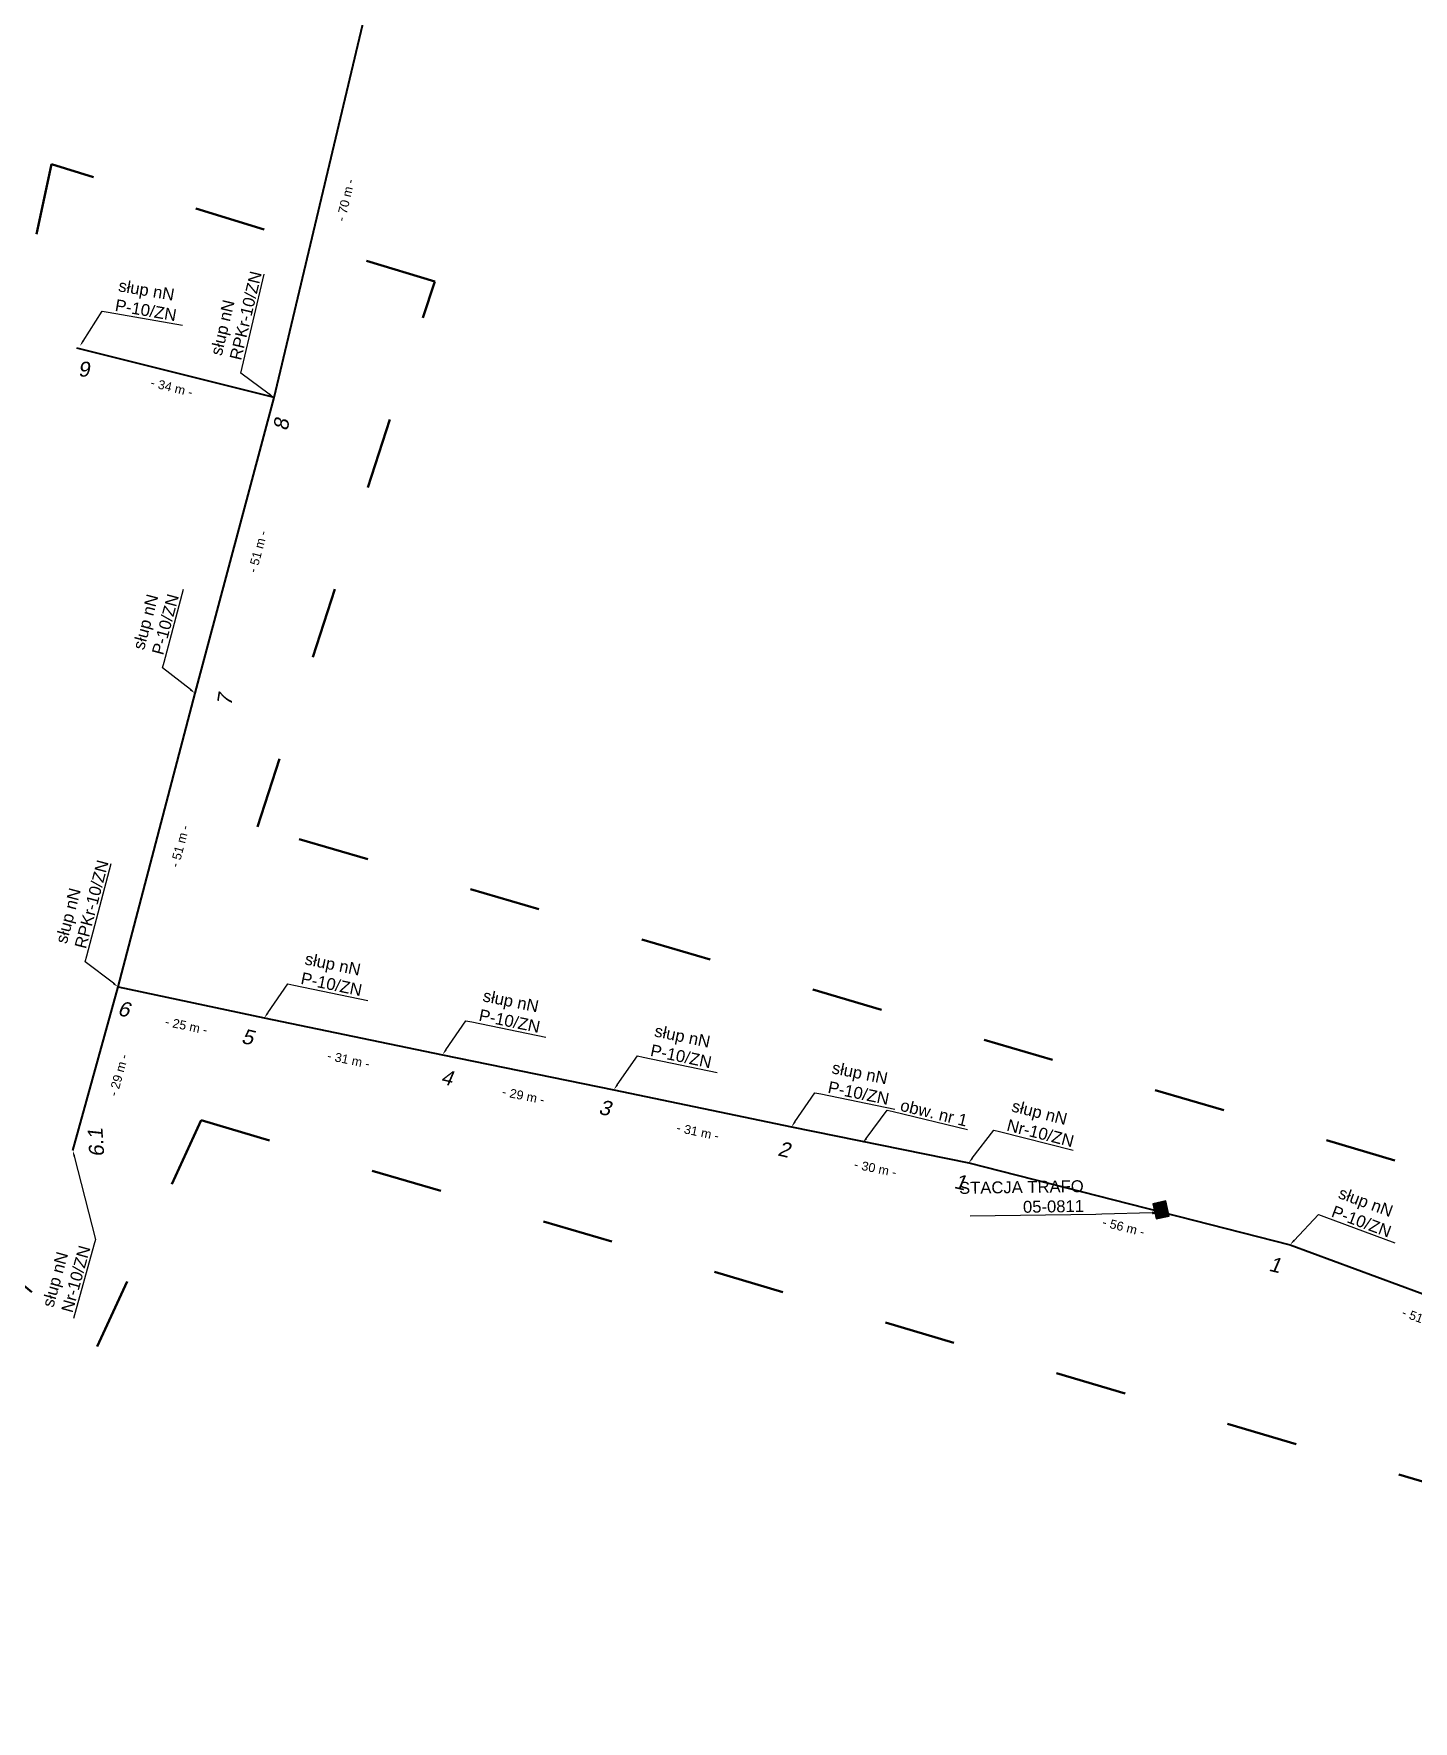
# Model space of a CAD drawing. Header units: metres. Extents: x 7540933 to 7542866, y 5787373 to 5789259.
# Drawn here: x 7542101.9 to 7542333.9, y 5788480.5 to 5788764.3 of the extents above; entities that cross this region are included whole.
import ezdxf
from ezdxf import colors
from ezdxf.entities.mleader import LeaderData, LeaderLine
from ezdxf.math import Vec2, Vec3

# ---------------------------------------------------------------- set-up
doc = ezdxf.new("R2010")
doc.units = ezdxf.units.M
doc.header["$MEASUREMENT"] = 0
doc.linetypes.add('ACAD_ISO03W100', pattern=[30, 12, -18])
for name, color, linetype, lineweight in [('!TELE', 30, 'Continuous', 40), ('!trafo', 6, 'ACAD_ISO03W100', 50), ('_numery slupow etap 4 cz. 2', 7, 'Continuous', 40)]:
    doc.layers.add(name, color=color, linetype=linetype, lineweight=lineweight)
for name, color, linetype in [('!wymiary', 7, 'Continuous'), ('_MM opisy', 7, 'Continuous'), ('_mm trafo', 3, 'Continuous')]:
    doc.layers.add(name, color=color, linetype=linetype)
doc.styles.get("Standard").update_dxf_attribs({"font": 'arial.ttf'})
doc.dimstyles.new('opis linie', dxfattribs={"dimtxt": 1.5, "dimasz": 0.18, "dimexe": 0.18, "dimexo": 0.0625, "dimgap": 2.5, "dimtad": 4, "dimdec": 0, "dimzin": 0, "dimdsep": 46, "dimtxsty": 'Standard', "dimcen": 0.09, "dimse1": 1, "dimse2": 1, "dimsd1": 1, "dimsd2": 1, "dimclrt": 256, "dimadec": 0, "dimazin": 0, "dimtfac": 1, "dimtdec": 0, "dimtofl": 0, "dimtmove": 0, "dimatfit": 3, "dimfxl": 1, "dimtfill": 1, "dimtolj": 1, "dimtzin": 0, "dimarcsym": 0})

# ---------------------------------------------------------------- blocks, each defined once
blk = doc.blocks.new('*D211')
at = {"layer": '!wymiary', "insert": (7542127.53, 5788597.48), "char_height": 1.5, "attachment_point": 5, "rotation": 348.0695, "bg_fill": 3, "box_fill_scale": 1.25, "bg_fill_color": 257, "bg_fill_transparency": 0}
blk.add_mtext('\\A1;- 25 m -', dxfattribs=at)
blk = doc.blocks.new('*D212')
at = {"layer": '!wymiary', "insert": (7542154.82, 5788591.77), "char_height": 1.5, "attachment_point": 5, "rotation": 348.2865, "bg_fill": 3, "box_fill_scale": 1.25, "bg_fill_color": 257, "bg_fill_transparency": 0}
blk.add_mtext('\\A1;- 31 m -', dxfattribs=at)
blk = doc.blocks.new('*D213')
at = {"layer": '!wymiary', "insert": (7542184.22, 5788585.72), "char_height": 1.5, "attachment_point": 5, "rotation": 348.4452, "bg_fill": 3, "box_fill_scale": 1.25, "bg_fill_color": 257, "bg_fill_transparency": 0}
blk.add_mtext('\\A1;- 29 m -', dxfattribs=at)
blk = doc.blocks.new('*D214')
at = {"layer": '!wymiary', "insert": (7542213.55, 5788579.66), "char_height": 1.5, "attachment_point": 5, "rotation": 348.2324, "bg_fill": 3, "box_fill_scale": 1.25, "bg_fill_color": 257, "bg_fill_transparency": 0}
blk.add_mtext('\\A1;- 31 m -', dxfattribs=at)
blk = doc.blocks.new('*D215')
at = {"layer": '!wymiary', "insert": (7542243.4, 5788573.51), "char_height": 1.5, "attachment_point": 5, "rotation": 348.4784, "bg_fill": 3, "box_fill_scale": 1.25, "bg_fill_color": 257, "bg_fill_transparency": 0}
blk.add_mtext('\\A1;- 30 m -', dxfattribs=at)
blk = doc.blocks.new('*D216')
at = {"layer": '!wymiary', "insert": (7542285.13, 5788563.65), "char_height": 1.5, "attachment_point": 5, "rotation": 345.7319, "bg_fill": 3, "box_fill_scale": 1.25, "bg_fill_color": 257, "bg_fill_transparency": 0}
blk.add_mtext('\\A1;- 56 m -', dxfattribs=at)
blk = doc.blocks.new('*D217')
at = {"layer": '!wymiary', "insert": (7542335.45, 5788548.14), "char_height": 1.5, "attachment_point": 5, "rotation": 339.7056, "bg_fill": 3, "box_fill_scale": 1.25, "bg_fill_color": 257, "bg_fill_transparency": 0}
blk.add_mtext('\\A1;- 51 m -', dxfattribs=at)
blk = doc.blocks.new('*D230')
at = {"layer": '!wymiary', "insert": (7542125.08, 5788704.82), "char_height": 1.5, "attachment_point": 5, "rotation": 345.9137, "bg_fill": 3, "box_fill_scale": 1.25, "bg_fill_color": 257, "bg_fill_transparency": 0}
blk.add_mtext('\\A1;- 34 m -', dxfattribs=at)
blk = doc.blocks.new('*D268')
at = {"layer": '!wymiary', "insert": (7542116.13, 5788589.18), "char_height": 1.5, "attachment_point": 5, "rotation": 74.5449, "bg_fill": 3, "box_fill_scale": 1.25, "bg_fill_color": 257, "bg_fill_transparency": 0}
blk.add_mtext('\\A1;- 29 m -', dxfattribs=at)
blk = doc.blocks.new('*D269')
at = {"layer": '!wymiary', "insert": (7542126.43, 5788627.67), "char_height": 1.5, "attachment_point": 5, "rotation": 75.2883, "bg_fill": 3, "box_fill_scale": 1.25, "bg_fill_color": 257, "bg_fill_transparency": 0}
blk.add_mtext('\\A1;- 51 m -', dxfattribs=at)
blk = doc.blocks.new('*D270')
at = {"layer": '!wymiary', "insert": (7542139.54, 5788677.2), "char_height": 1.5, "attachment_point": 5, "rotation": 75.0559, "bg_fill": 3, "box_fill_scale": 1.25, "bg_fill_color": 257, "bg_fill_transparency": 0}
blk.add_mtext('\\A1;- 51 m -', dxfattribs=at)
blk = doc.blocks.new('*D271')
at = {"layer": '!wymiary', "insert": (7542154.31, 5788736.31), "char_height": 1.5, "attachment_point": 5, "rotation": 76.6377, "bg_fill": 3, "box_fill_scale": 1.25, "bg_fill_color": 257, "bg_fill_transparency": 0}
blk.add_mtext('\\A1;- 70 m -', dxfattribs=at)
blk = doc.blocks.new('trafo')
at = {"layer": '_mm trafo'}
h = blk.add_hatch(color=256, dxfattribs=at)
h.dxf.hatch_style = 1
h.paths.add_polyline_path([(-1.15, 1.02), (-0.52, -1.51), (1.64, -0.96), (1.01, 1.59)])
at = {"layer": '_mm trafo', "flags": 128}
blk.add_lwpolyline([(-0.52, -1.52), (1.64, -0.96), (0.98, 1.58), (-1.17, 0.99), (-0.52, -1.52)], close=True, dxfattribs=at)

msp = doc.modelspace()

# ---------------------------------------------------------------- linework, layer by layer
at = {"layer": '!TELE', "elevation": 175.02}
msp.add_lwpolyline([(7542108.45, 5788576.5), (7542116.06, 5788604.01), (7542129.02, 5788653.38), (7542142.29, 5788703.1), (7542158.51, 5788771.38), (7542181.49, 5788853.34), (7542196.61, 5788908.34), (7542211.36, 5788962.74), (7542224.43, 5789010.9), (7542238.88, 5789066.33)], dxfattribs=at)
at = {"layer": '!TELE'}
for points in [[(7542142.29, 5788703.1), (7542109.1, 5788711.42)], [(7542116.06, 5788604.01), (7542140.65, 5788598.81), (7542170.62, 5788592.6), (7542199.43, 5788586.71), (7542229.31, 5788580.48), (7542259.1, 5788574.41), (7542313.14, 5788560.67), (7542360.54, 5788543.14), (7542409.89, 5788524.88), (7542456.63, 5788507.04), (7542498.09, 5788492.29), (7542538.9, 5788466.74), (7542582.75, 5788439.74), (7542626.38, 5788413.08), (7542664.95, 5788389.51), (7542693.27, 5788372.24), (7542726.2, 5788352), (7542759.19, 5788331.72), (7542798.55, 5788307.83), (7542825.46, 5788294.16)]]:
    msp.add_lwpolyline(points, dxfattribs=at)

# ---------------------------------------------------------------- next in the draw order: leaders
at = {"layer": '_MM opisy'}
ml = msp.add_multileader_mtext('Standard', dxfattribs=at)
ml.set_content('\\pxql;słup nN\\PP-10/ZN', color=256)
ml.set_leader_properties()
ml.build(insert=Vec2(0, 0))
ml.multileader.update_dxf_attribs({"has_text_frame": 1, "text_left_attachment_type": 5, "text_right_attachment_type": 5, "dogleg_length": 1, "arrow_head_size": 1})
ctx = ml.context
ctx.base_point, ctx.char_height, ctx.arrow_head_size, ctx.landing_gap_size, ctx.plane_origin, ctx.plane_x_axis, ctx.plane_y_axis = Vec3(7542114.38, 5788717.44), 2, 1, 1, Vec3(7542111.09, 5788710.07), Vec3(0.985567, -0.169285), Vec3(0.169285, 0.985567)
ctx.left_attachment, ctx.right_attachment = 5, 5
notes = []
notes.append((ctx, [(0, (1, 1, 0), (7542113.39, 5788717.61), (0.985567, -0.169285), 1, [(0, [(7542109.64, 5788711.76), (7542113.39, 5788717.61)], 0, [])])]))
ctx.mtext.insert, ctx.mtext.text_direction, ctx.mtext.rotation, ctx.mtext.flow_direction = Vec3(7542116.34, 5788722.96), Vec3(0.985567, -0.169285), 6.113081, 5
ctx.mtext.has_bg_fill, ctx.mtext.bg_color, ctx.mtext.bg_scale_factor, ctx.mtext.bg_transparency, ctx.mtext.use_window_bg_color = 1, -1023410175, 1, 0, 1
ml = msp.add_multileader_mtext('Standard', dxfattribs=at)
ml.set_content('\\pxql;słup nN\\PP-10/ZN', color=256)
ml.set_leader_properties()
ml.build(insert=Vec2(0, 0))
ml.multileader.update_dxf_attribs({"has_text_frame": 1, "text_left_attachment_type": 5, "text_right_attachment_type": 5, "dogleg_length": 1, "arrow_head_size": 1})
ctx = ml.context
ctx.base_point, ctx.char_height, ctx.arrow_head_size, ctx.landing_gap_size, ctx.plane_origin, ctx.plane_x_axis, ctx.plane_y_axis = Vec3(7542123.79, 5788658.61), 2, 1, 1, Vec3(7542130.84, 5788654.67), Vec3(0.257877, 0.966178), Vec3(-0.966178, 0.257877)
ctx.left_attachment, ctx.right_attachment = 5, 5
notes.append((ctx, [(0, (1, 1, 0), (7542123.53, 5788657.65), (0.257877, 0.966178), 1, [(0, [(7542129.02, 5788653.38), (7542123.53, 5788657.65)], 0, [])])]))
ctx.mtext.insert, ctx.mtext.text_direction, ctx.mtext.rotation, ctx.mtext.flow_direction = Vec3(7542118.48, 5788661.07), Vec3(0.257877, 0.966178), 1.309972, 5
ctx.mtext.has_bg_fill, ctx.mtext.bg_color, ctx.mtext.bg_scale_factor, ctx.mtext.bg_transparency, ctx.mtext.use_window_bg_color = 1, -1023410175, 1, 0, 1
ml = msp.add_multileader_mtext('Standard', dxfattribs=at)
ml.set_content('\\pxql;słup nN\\PRPKr-10/ZN', color=256)
ml.set_leader_properties()
ml.build(insert=Vec2(0, 0))
ml.multileader.update_dxf_attribs({"has_text_frame": 1, "text_left_attachment_type": 5, "text_right_attachment_type": 5, "dogleg_length": 1, "arrow_head_size": 1})
ctx = ml.context
ctx.base_point, ctx.char_height, ctx.arrow_head_size, ctx.landing_gap_size, ctx.plane_origin, ctx.plane_x_axis, ctx.plane_y_axis = Vec3(7542110.81, 5788609.22), 2, 1, 1, Vec3(7542117.87, 5788605.31), Vec3(0.253955, 0.967216), Vec3(-0.967216, 0.253955)
ctx.left_attachment, ctx.right_attachment = 5, 5
notes.append((ctx, [(0, (1, 1, 0), (7542110.55, 5788608.26), (0.253955, 0.967216), 1, [(0, [(7542116.06, 5788604.01), (7542110.55, 5788608.26)], 0, [])])]))
ctx.mtext.insert, ctx.mtext.text_direction, ctx.mtext.rotation, ctx.mtext.flow_direction = Vec3(7542105.48, 5788611.66), Vec3(0.253955, 0.967216), 1.314029, 5
ctx.mtext.has_bg_fill, ctx.mtext.bg_color, ctx.mtext.bg_scale_factor, ctx.mtext.bg_transparency, ctx.mtext.use_window_bg_color = 1, -1023410175, 1, 0, 1
ml = msp.add_multileader_mtext('Standard', dxfattribs=at)
ml.set_content('\\pxql;słup nN\\PP-10/ZN', color=256)
ml.set_leader_properties()
ml.build(insert=Vec2(0, 0))
ml.multileader.update_dxf_attribs({"has_text_frame": 1, "text_left_attachment_type": 5, "text_right_attachment_type": 5, "dogleg_length": 1, "arrow_head_size": 1})
ctx = ml.context
ctx.base_point, ctx.char_height, ctx.arrow_head_size, ctx.landing_gap_size, ctx.plane_origin, ctx.plane_x_axis, ctx.plane_y_axis = Vec3(7542145.59, 5788604.33), 2, 1, 1, Vec3(7542142.05, 5788597.07), Vec3(0.979175, -0.203017), Vec3(0.203017, 0.979175)
ctx.left_attachment, ctx.right_attachment = 5, 5
notes.append((ctx, [(0, (1, 1, 0), (7542144.61, 5788604.53), (0.979175, -0.203017), 1, [(0, [(7542140.65, 5788598.81), (7542144.61, 5788604.53)], 0, [])])]))
ctx.mtext.insert, ctx.mtext.text_direction, ctx.mtext.rotation, ctx.mtext.flow_direction = Vec3(7542147.74, 5788609.78), Vec3(0.979175, -0.203017), 6.078747, 5
ctx.mtext.has_bg_fill, ctx.mtext.bg_color, ctx.mtext.bg_scale_factor, ctx.mtext.bg_transparency, ctx.mtext.use_window_bg_color = 1, -1023410175, 1, 0, 1
ml = msp.add_multileader_mtext('Standard', dxfattribs=at)
ml.set_content('\\pxql;słup nN\\PP-10/ZN', color=256)
ml.set_leader_properties()
ml.build(insert=Vec2(0, 0))
ml.multileader.update_dxf_attribs({"has_text_frame": 1, "text_left_attachment_type": 5, "text_right_attachment_type": 5, "dogleg_length": 1, "arrow_head_size": 1})
ctx = ml.context
ctx.base_point, ctx.char_height, ctx.arrow_head_size, ctx.landing_gap_size, ctx.plane_origin, ctx.plane_x_axis, ctx.plane_y_axis = Vec3(7542175.54, 5788598.13), 2, 1, 1, Vec3(7542172.02, 5788590.86), Vec3(0.979733, -0.200306), Vec3(0.200306, 0.979733)
ctx.left_attachment, ctx.right_attachment = 5, 5
notes.append((ctx, [(0, (1, 1, 0), (7542174.56, 5788598.33), (0.979733, -0.200306), 1, [(0, [(7542170.62, 5788592.6), (7542174.56, 5788598.33)], 0, [])])]))
ctx.mtext.insert, ctx.mtext.text_direction, ctx.mtext.rotation, ctx.mtext.flow_direction = Vec3(7542177.67, 5788603.58), Vec3(0.979733, -0.200306), 6.081515, 5
ctx.mtext.has_bg_fill, ctx.mtext.bg_color, ctx.mtext.bg_scale_factor, ctx.mtext.bg_transparency, ctx.mtext.use_window_bg_color = 1, -1023410175, 1, 0, 1
ml = msp.add_multileader_mtext('Standard', dxfattribs=at)
ml.set_content('\\pxql;słup nN\\PP-10/ZN', color=256)
ml.set_leader_properties()
ml.build(insert=Vec2(0, 0))
ml.multileader.update_dxf_attribs({"has_text_frame": 1, "text_left_attachment_type": 5, "text_right_attachment_type": 5, "dogleg_length": 1, "arrow_head_size": 1})
ctx = ml.context
ctx.base_point, ctx.char_height, ctx.arrow_head_size, ctx.landing_gap_size, ctx.plane_origin, ctx.plane_x_axis, ctx.plane_y_axis = Vec3(7542204.37, 5788592.22), 2, 1, 1, Vec3(7542200.82, 5788584.97), Vec3(0.978983, -0.203942), Vec3(0.203942, 0.978983)
ctx.left_attachment, ctx.right_attachment = 5, 5
notes.append((ctx, [(0, (1, 1, 0), (7542203.39, 5788592.43), (0.978983, -0.203942), 1, [(0, [(7542199.43, 5788586.71), (7542203.39, 5788592.43)], 0, [])])]))
ctx.mtext.insert, ctx.mtext.text_direction, ctx.mtext.rotation, ctx.mtext.flow_direction = Vec3(7542206.53, 5788597.67), Vec3(0.978983, -0.203942), 6.077802, 5
ctx.mtext.has_bg_fill, ctx.mtext.bg_color, ctx.mtext.bg_scale_factor, ctx.mtext.bg_transparency, ctx.mtext.use_window_bg_color = 1, -1023410175, 1, 0, 1
ml = msp.add_multileader_mtext('Standard', dxfattribs=at)
ml.set_content('\\pxql;słup nN\\PP-10/ZN', color=256)
ml.set_leader_properties()
ml.build(insert=Vec2(0, 0))
ml.multileader.update_dxf_attribs({"has_text_frame": 1, "text_left_attachment_type": 5, "text_right_attachment_type": 5, "dogleg_length": 1, "arrow_head_size": 1})
ctx = ml.context
ctx.base_point, ctx.char_height, ctx.arrow_head_size, ctx.landing_gap_size, ctx.plane_origin, ctx.plane_x_axis, ctx.plane_y_axis = Vec3(7542234.22, 5788586.02), 2, 1, 1, Vec3(7542230.71, 5788578.75), Vec3(0.979849, -0.199738), Vec3(0.199738, 0.979849)
ctx.left_attachment, ctx.right_attachment = 5, 5
notes.append((ctx, [(0, (1, 1, 0), (7542233.24, 5788586.22), (0.979849, -0.199738), 1, [(0, [(7542229.31, 5788580.48), (7542233.24, 5788586.22)], 0, [])])]))
ctx.mtext.insert, ctx.mtext.text_direction, ctx.mtext.rotation, ctx.mtext.flow_direction = Vec3(7542236.36, 5788591.47), Vec3(0.979849, -0.199738), 6.082095, 5
ctx.mtext.has_bg_fill, ctx.mtext.bg_color, ctx.mtext.bg_scale_factor, ctx.mtext.bg_transparency, ctx.mtext.use_window_bg_color = 1, -1023410175, 1, 0, 1
ml = msp.add_multileader_mtext('Standard', dxfattribs=at)
ml.set_content('\\pxql;słup nN\\PNr-10/ZN', color=256)
ml.set_leader_properties()
ml.build(insert=Vec2(0, 0))
ml.multileader.update_dxf_attribs({"has_text_frame": 1, "text_left_attachment_type": 5, "text_right_attachment_type": 5, "dogleg_length": 1, "arrow_head_size": 1})
ctx = ml.context
ctx.base_point, ctx.char_height, ctx.arrow_head_size, ctx.landing_gap_size, ctx.plane_origin, ctx.plane_x_axis, ctx.plane_y_axis = Vec3(7542264.28, 5788579.71), 2, 1, 1, Vec3(7542260.42, 5788572.61), Vec3(0.969153, -0.246459), Vec3(0.246459, 0.969153)
ctx.left_attachment, ctx.right_attachment = 5, 5
notes.append((ctx, [(0, (1, 1, 0), (7542263.31, 5788579.95), (0.969153, -0.246459), 1, [(0, [(7542259.1, 5788574.41), (7542263.31, 5788579.95)], 0, [])])]))
ctx.mtext.insert, ctx.mtext.text_direction, ctx.mtext.rotation, ctx.mtext.flow_direction = Vec3(7542266.67, 5788585.05), Vec3(0.969153, -0.246459), 6.03416, 5
ctx.mtext.has_bg_fill, ctx.mtext.bg_color, ctx.mtext.bg_scale_factor, ctx.mtext.bg_transparency, ctx.mtext.use_window_bg_color = 1, -1023410175, 1, 0, 1
ml = msp.add_multileader_mtext('Standard', dxfattribs=at)
ml.set_content('\\pxql;słup nN\\PNr-10/ZN', color=256)
ml.set_leader_properties()
ml.build(insert=Vec2(0, 0))
ml.multileader.update_dxf_attribs({"has_text_frame": 1, "text_left_attachment_type": 5, "text_right_attachment_type": 5, "dogleg_length": 1, "arrow_head_size": 1})
ctx = ml.context
ctx.base_point, ctx.char_height, ctx.arrow_head_size, ctx.landing_gap_size, ctx.plane_origin, ctx.plane_x_axis, ctx.plane_y_axis = Vec3(7542108.53, 5788548.03), 2, 1, 1, Vec3(7542110.28, 5788577.77), Vec3(0.266484, 0.963839), Vec3(-0.963839, 0.266484)
ctx.left_attachment, ctx.right_attachment = 5, 5
notes.append((ctx, [(0, (1, 1, 0), (7542112.27, 5788561.57), (-0.266484, -0.963839), 1, [(0, [(7542108.45, 5788576.5)], 0, [])])]))
ctx.mtext.insert, ctx.mtext.text_direction, ctx.mtext.rotation, ctx.mtext.flow_direction = Vec3(7542103.24, 5788550.53), Vec3(0.266484, 0.963839), 1.301053, 5
ctx.mtext.has_bg_fill, ctx.mtext.bg_color, ctx.mtext.bg_scale_factor, ctx.mtext.bg_transparency, ctx.mtext.use_window_bg_color = 1, -1023410175, 1, 0, 1
for ctx, leaders in notes:
    for number, flags, end, landing, length, lines in leaders:
        leader = LeaderData()
        leader.index, (leader.has_last_leader_line, leader.has_dogleg_vector, leader.attachment_direction) = number, flags
        leader.last_leader_point, leader.dogleg_vector, leader.dogleg_length = Vec3(end), Vec3(landing), length
        for number, points, colour, breaks in lines:
            line = LeaderLine()
            line.index, line.vertices, line.color, line.breaks = number, Vec3.list(points), colors.encode_raw_color(colour), breaks
            leader.lines.append(line)
        ctx.leaders.append(leader)

# ---------------------------------------------------------------- next in the draw order: linework, layer by layer
at = {"layer": '!trafo', "color": 3}
msp.add_lwpolyline([(7542069.24, 5788579.5), (7542112.55, 5788543.58), (7542130.04, 5788581.62), (7542466.51, 5788482.09), (7542844.03, 5788259.49), (7542866.16, 5788312.53), (7542503.5, 5788524.2), (7542139.52, 5788630.94), (7542169.31, 5788722.61), (7542104.89, 5788742.32), (7542069.24, 5788579.5)], dxfattribs=at)

# ---------------------------------------------------------------- next in the draw order: dimensions: what is measured, and where the dimension line sits
at = {"layer": '!wymiary'}
dim = msp.add_aligned_dim(p1=(7542116.06, 5788604.01), p2=(7542140.65, 5788598.81), distance=-0.75, dimstyle='opis linie', override={"dimpost": '- <> m -'}, dxfattribs=at)
dim.commit()
dim.dimension.update_dxf_attribs({"geometry": '*D211', "text_midpoint": (7542127.53, 5788597.48)})

# ---------------------------------------------------------------- next in the draw order: leaders
at = {"layer": '_MM opisy'}
ml = msp.add_multileader_mtext('Standard', dxfattribs=at)
ml.set_content('\\pxql;słup nN\\PRPKr-10/ZN', color=256)
ml.set_leader_properties()
ml.build(insert=Vec2(0, 0))
ml.multileader.update_dxf_attribs({"has_text_frame": 1, "text_left_attachment_type": 5, "text_right_attachment_type": 5, "dogleg_length": 1, "arrow_head_size": 1})
ctx = ml.context
ctx.base_point, ctx.char_height, ctx.arrow_head_size, ctx.landing_gap_size, ctx.plane_origin, ctx.plane_x_axis, ctx.plane_y_axis = Vec3(7542136.92, 5788708.19), 2, 1, 1, Vec3(7542144.07, 5788704.44), Vec3(0.231107, 0.972928), Vec3(-0.972928, 0.231107)
ctx.left_attachment, ctx.right_attachment = 5, 5
notes = []
notes.append((ctx, [(0, (1, 1, 0), (7542136.69, 5788707.21), (0.231107, 0.972928), 1, [(0, [(7542142.29, 5788703.1), (7542136.69, 5788707.21)], 0, [])])]))
ctx.mtext.insert, ctx.mtext.text_direction, ctx.mtext.rotation, ctx.mtext.flow_direction = Vec3(7542131.54, 5788710.49), Vec3(0.231107, 0.972928), 1.337581, 5
ctx.mtext.has_bg_fill, ctx.mtext.bg_color, ctx.mtext.bg_scale_factor, ctx.mtext.bg_transparency, ctx.mtext.use_window_bg_color = 1, -1023410175, 1, 0, 1
for ctx, leaders in notes:
    for number, flags, end, landing, length, lines in leaders:
        leader = LeaderData()
        leader.index, (leader.has_last_leader_line, leader.has_dogleg_vector, leader.attachment_direction) = number, flags
        leader.last_leader_point, leader.dogleg_vector, leader.dogleg_length = Vec3(end), Vec3(landing), length
        for number, points, colour, breaks in lines:
            line = LeaderLine()
            line.index, line.vertices, line.color, line.breaks = number, Vec3.list(points), colors.encode_raw_color(colour), breaks
            leader.lines.append(line)
        ctx.leaders.append(leader)

# ---------------------------------------------------------------- next in the draw order: dimensions: what is measured, and where the dimension line sits
at = {"layer": '!wymiary'}
for p1, p2, picture, middle in [((7542142.29, 5788703.1), (7542109.1, 5788711.42), '*D230', (7542125.08, 5788704.82)), ((7542108.45, 5788576.5), (7542116.06, 5788604.01), '*D268', (7542116.13, 5788589.18)), ((7542140.65, 5788598.81), (7542170.62, 5788592.6), '*D212', (7542154.82, 5788591.77))]:
    dim = msp.add_aligned_dim(p1=p1, p2=p2, distance=-0.75, dimstyle='opis linie', override={"dimpost": '- <> m -'}, dxfattribs=at)
    dim.commit()
    dim.dimension.update_dxf_attribs({"geometry": picture, "text_midpoint": middle})

# ---------------------------------------------------------------- next in the draw order: texts
at = {"layer": '_numery slupow etap 4 cz. 2', "oblique": 10}
for s, rotation, p in [('9', 0.7997, (7542109.35, 5788706.61)), ('6', 346.8099, (7542115.85, 5788599.31)), ('5', 346.8099, (7542136.67, 5788594.62)), ('6.1', 93.9126, (7542113.75, 5788575.5))]:
    msp.add_text(s, height=2.5, rotation=rotation, dxfattribs=at).set_placement(p)

# ---------------------------------------------------------------- next in the draw order: dimensions: what is measured, and where the dimension line sits
at = {"layer": '!wymiary'}
for p1, p2, picture, middle in [((7542116.06, 5788604.01), (7542129.02, 5788653.38), '*D269', (7542126.43, 5788627.67)), ((7542170.62, 5788592.6), (7542199.43, 5788586.71), '*D213', (7542184.22, 5788585.72))]:
    dim = msp.add_aligned_dim(p1=p1, p2=p2, distance=-0.75, dimstyle='opis linie', override={"dimpost": '- <> m -'}, dxfattribs=at)
    dim.commit()
    dim.dimension.update_dxf_attribs({"geometry": picture, "text_midpoint": middle})

# ---------------------------------------------------------------- next in the draw order: texts
at = {"layer": '_numery slupow etap 4 cz. 2', "oblique": 10}
msp.add_text('4', height=2.5, rotation=346.8099, dxfattribs=at).set_placement((7542170.2, 5788587.79))

# ---------------------------------------------------------------- next in the draw order: dimensions: what is measured, and where the dimension line sits
at = {"layer": '!wymiary'}
for p1, p2, picture, middle in [((7542129.02, 5788653.38), (7542142.29, 5788703.1), '*D270', (7542139.54, 5788677.2)), ((7542199.43, 5788586.71), (7542229.31, 5788580.48), '*D214', (7542213.55, 5788579.66))]:
    dim = msp.add_aligned_dim(p1=p1, p2=p2, distance=-0.75, dimstyle='opis linie', override={"dimpost": '- <> m -'}, dxfattribs=at)
    dim.commit()
    dim.dimension.update_dxf_attribs({"geometry": picture, "text_midpoint": middle})

# ---------------------------------------------------------------- next in the draw order: texts
at = {"layer": '_numery slupow etap 4 cz. 2', "oblique": 10}
for s, rotation, p in [('8', 80.8955, (7542144.58, 5788697.43)), ('7', 80.8955, (7542135.1, 5788651.16)), ('3', 346.8099, (7542196.74, 5788582.7))]:
    msp.add_text(s, height=2.5, rotation=rotation, dxfattribs=at).set_placement(p)

# ---------------------------------------------------------------- next in the draw order: dimensions: what is measured, and where the dimension line sits
at = {"layer": '!wymiary'}
for p1, p2, picture, middle in [((7542142.29, 5788703.1), (7542158.51, 5788771.38), '*D271', (7542154.31, 5788736.31)), ((7542229.31, 5788580.48), (7542259.1, 5788574.41), '*D215', (7542243.4, 5788573.51))]:
    dim = msp.add_aligned_dim(p1=p1, p2=p2, distance=-0.75, dimstyle='opis linie', override={"dimpost": '- <> m -'}, dxfattribs=at)
    dim.commit()
    dim.dimension.update_dxf_attribs({"geometry": picture, "text_midpoint": middle})

# ---------------------------------------------------------------- next in the draw order: texts
at = {"layer": '_numery slupow etap 4 cz. 2', "oblique": 10}
msp.add_text('2', height=2.5, rotation=346.8099, dxfattribs=at).set_placement((7542226.85, 5788575.71))

# ---------------------------------------------------------------- next in the draw order: dimensions: what is measured, and where the dimension line sits
at = {"layer": '!wymiary'}
dim = msp.add_aligned_dim(p1=(7542259.1, 5788574.41), p2=(7542313.14, 5788560.67), distance=-0.75, dimstyle='opis linie', override={"dimpost": '- <> m -'}, dxfattribs=at)
dim.commit()
dim.dimension.update_dxf_attribs({"geometry": '*D216', "text_midpoint": (7542285.13, 5788563.65)})

# ---------------------------------------------------------------- next in the draw order: block references
at = {"rotation": 357.3066721443945}
msp.add_blockref('trafo', (7542291.2, 5788566.49), dxfattribs=at)

# ---------------------------------------------------------------- next in the draw order: texts
at = {"layer": '_numery slupow etap 4 cz. 2', "oblique": 10}
for p in [(7542256.51, 5788570.22), (7542309.43, 5788556.31)]:
    msp.add_text('1', height=2.5, rotation=346.8099, dxfattribs=at).set_placement(p)

# ---------------------------------------------------------------- next in the draw order: dimensions: what is measured, and where the dimension line sits
at = {"layer": '!wymiary'}
dim = msp.add_aligned_dim(p1=(7542313.14, 5788560.67), p2=(7542360.54, 5788543.14), distance=-0.75, dimstyle='opis linie', override={"dimpost": '- <> m -'}, dxfattribs=at)
dim.commit()
dim.dimension.update_dxf_attribs({"geometry": '*D217', "text_midpoint": (7542335.45, 5788548.14)})

# ---------------------------------------------------------------- next in the draw order: leaders
at = {"layer": '_MM opisy', "color": 1}
ml = msp.add_multileader_mtext('Standard', dxfattribs=at)
ml.set_content('\\pxql;obw. nr 1', color=1)
ml.set_leader_properties()
ml.build(insert=Vec2(0, 0))
ml.multileader.update_dxf_attribs({"has_text_frame": 1, "text_left_attachment_type": 5, "text_right_attachment_type": 5, "dogleg_length": 1, "arrow_head_size": 1})
ctx = ml.context
ctx.base_point, ctx.char_height, ctx.arrow_head_size, ctx.landing_gap_size, ctx.plane_origin, ctx.plane_x_axis, ctx.plane_y_axis = Vec3(7542246.38, 5788583.07), 2, 1, 1, Vec3(7542242.59, 5788575.93), Vec3(0.971759, -0.235975), Vec3(0.235975, 0.971759)
ctx.left_attachment, ctx.right_attachment = 5, 5
notes = []
notes.append((ctx, [(0, (1, 1, 0), (7542245.41, 5788583.31), (0.971759, -0.235975), 1, [(0, [(7542241.26, 5788577.72), (7542245.41, 5788583.31)], 0, [])])]))
ctx.mtext.insert, ctx.mtext.text_direction, ctx.mtext.rotation, ctx.mtext.flow_direction = Vec3(7542247.92, 5788585.17), Vec3(0.971759, -0.235975), 6.044963, 5
ctx.mtext.has_bg_fill, ctx.mtext.bg_color, ctx.mtext.bg_scale_factor, ctx.mtext.bg_transparency, ctx.mtext.use_window_bg_color = 1, -1023410175, 1, 0, 1
at = {"layer": '_mm trafo', "color": 3}
ml = msp.add_multileader_mtext('Standard', dxfattribs=at)
ml.set_content('STACJA TRAFO\\P05-0811', color=3)
ml.set_leader_properties()
ml.build(insert=Vec2(0, 0))
ml.multileader.update_dxf_attribs({"has_text_frame": 1, "text_left_attachment_type": 5, "text_right_attachment_type": 5, "dogleg_length": 1, "arrow_head_size": 1.5})
ctx = ml.context
ctx.base_point, ctx.char_height, ctx.arrow_head_size, ctx.plane_origin, ctx.plane_x_axis, ctx.plane_y_axis = Vec3(7542255.8, 5788565.41), 2, 1.5, Vec3(7542302.62, 5788546.85), Vec3(0.999891, 0.014731), Vec3(-0.014731, 0.999891)
ctx.left_attachment, ctx.right_attachment, ctx.text_align_type, ctx.attachment_type = 5, 5, 2, 2
notes.append((ctx, [(0, (1, 1, 0), (7542281.5, 5788565.79), (-0.999891, -0.014731), 1, [(0, [(7542291.45, 5788566.05), (7542281.5, 5788565.79)], 0, [])])]))
ctx.mtext.insert, ctx.mtext.text_direction, ctx.mtext.rotation, ctx.mtext.alignment, ctx.mtext.flow_direction = Vec3(7542278.42, 5788571.52), Vec3(0.999891, 0.014731), 0.014731, 3, 5
for ctx, leaders in notes:
    for number, flags, end, landing, length, lines in leaders:
        leader = LeaderData()
        leader.index, (leader.has_last_leader_line, leader.has_dogleg_vector, leader.attachment_direction) = number, flags
        leader.last_leader_point, leader.dogleg_vector, leader.dogleg_length = Vec3(end), Vec3(landing), length
        for number, points, colour, breaks in lines:
            line = LeaderLine()
            line.index, line.vertices, line.color, line.breaks = number, Vec3.list(points), colors.encode_raw_color(colour), breaks
            leader.lines.append(line)
        ctx.leaders.append(leader)

# ---------------------------------------------------------------- next in the draw order: leaders
at = {"layer": '_MM opisy'}
ml = msp.add_multileader_mtext('Standard', dxfattribs=at)
ml.set_content('\\pxql;słup nN\\PP-10/ZN', color=256)
ml.set_leader_properties()
ml.build(insert=Vec2(0, 0))
ml.multileader.update_dxf_attribs({"has_text_frame": 1, "text_left_attachment_type": 5, "text_right_attachment_type": 5, "dogleg_length": 1, "arrow_head_size": 1})
ctx = ml.context
ctx.base_point, ctx.char_height, ctx.arrow_head_size, ctx.landing_gap_size, ctx.plane_origin, ctx.plane_x_axis, ctx.plane_y_axis = Vec3(7542318.84, 5788565.39), 2, 1, 1, Vec3(7542314.26, 5788558.74), Vec3(0.937923, -0.346844), Vec3(0.346844, 0.937923)
ctx.left_attachment, ctx.right_attachment = 5, 5
notes = []
notes.append((ctx, [(0, (1, 1, 0), (7542317.9, 5788565.74), (0.937923, -0.346844), 1, [(0, [(7542313.14, 5788560.67), (7542317.9, 5788565.74)], 0, [])])]))
ctx.mtext.insert, ctx.mtext.text_direction, ctx.mtext.rotation, ctx.mtext.flow_direction = Vec3(7542321.78, 5788570.45), Vec3(0.937923, -0.346844), 5.928981, 5
ctx.mtext.has_bg_fill, ctx.mtext.bg_color, ctx.mtext.bg_scale_factor, ctx.mtext.bg_transparency, ctx.mtext.use_window_bg_color = 1, -1023410175, 1, 0, 1
for ctx, leaders in notes:
    for number, flags, end, landing, length, lines in leaders:
        leader = LeaderData()
        leader.index, (leader.has_last_leader_line, leader.has_dogleg_vector, leader.attachment_direction) = number, flags
        leader.last_leader_point, leader.dogleg_vector, leader.dogleg_length = Vec3(end), Vec3(landing), length
        for number, points, colour, breaks in lines:
            line = LeaderLine()
            line.index, line.vertices, line.color, line.breaks = number, Vec3.list(points), colors.encode_raw_color(colour), breaks
            leader.lines.append(line)
        ctx.leaders.append(leader)

doc.saveas('drawing.dxf')
